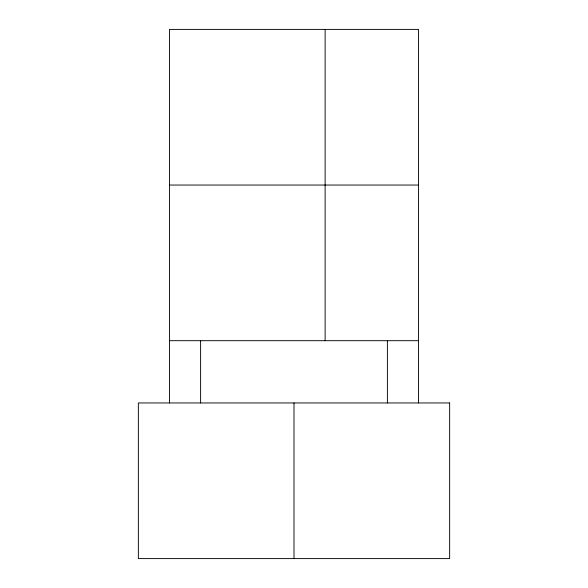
<?xml version="1.0" encoding="UTF-8"?>
<svg xmlns="http://www.w3.org/2000/svg" width="588" height="588" viewBox="0 0 588 588"><rect width="100%" height="100%" fill="white"/><g stroke="black" fill="none" stroke-linecap="round" stroke-linejoin="round"><path stroke-width="0.88" d="M169.484 185.044L418.516 185.044M169.484 340.695L418.516 340.695M418.516 402.956L418.516 29.4L169.484 29.4L169.484 402.956M387.389 340.695L387.389 402.956M325.127 29.4L325.127 340.695M294 402.956L294 558.6M200.611 340.695L200.611 402.956M449.644 402.956L138.356 402.956L138.356 558.6L449.644 558.6L449.644 402.956"/></g></svg>
